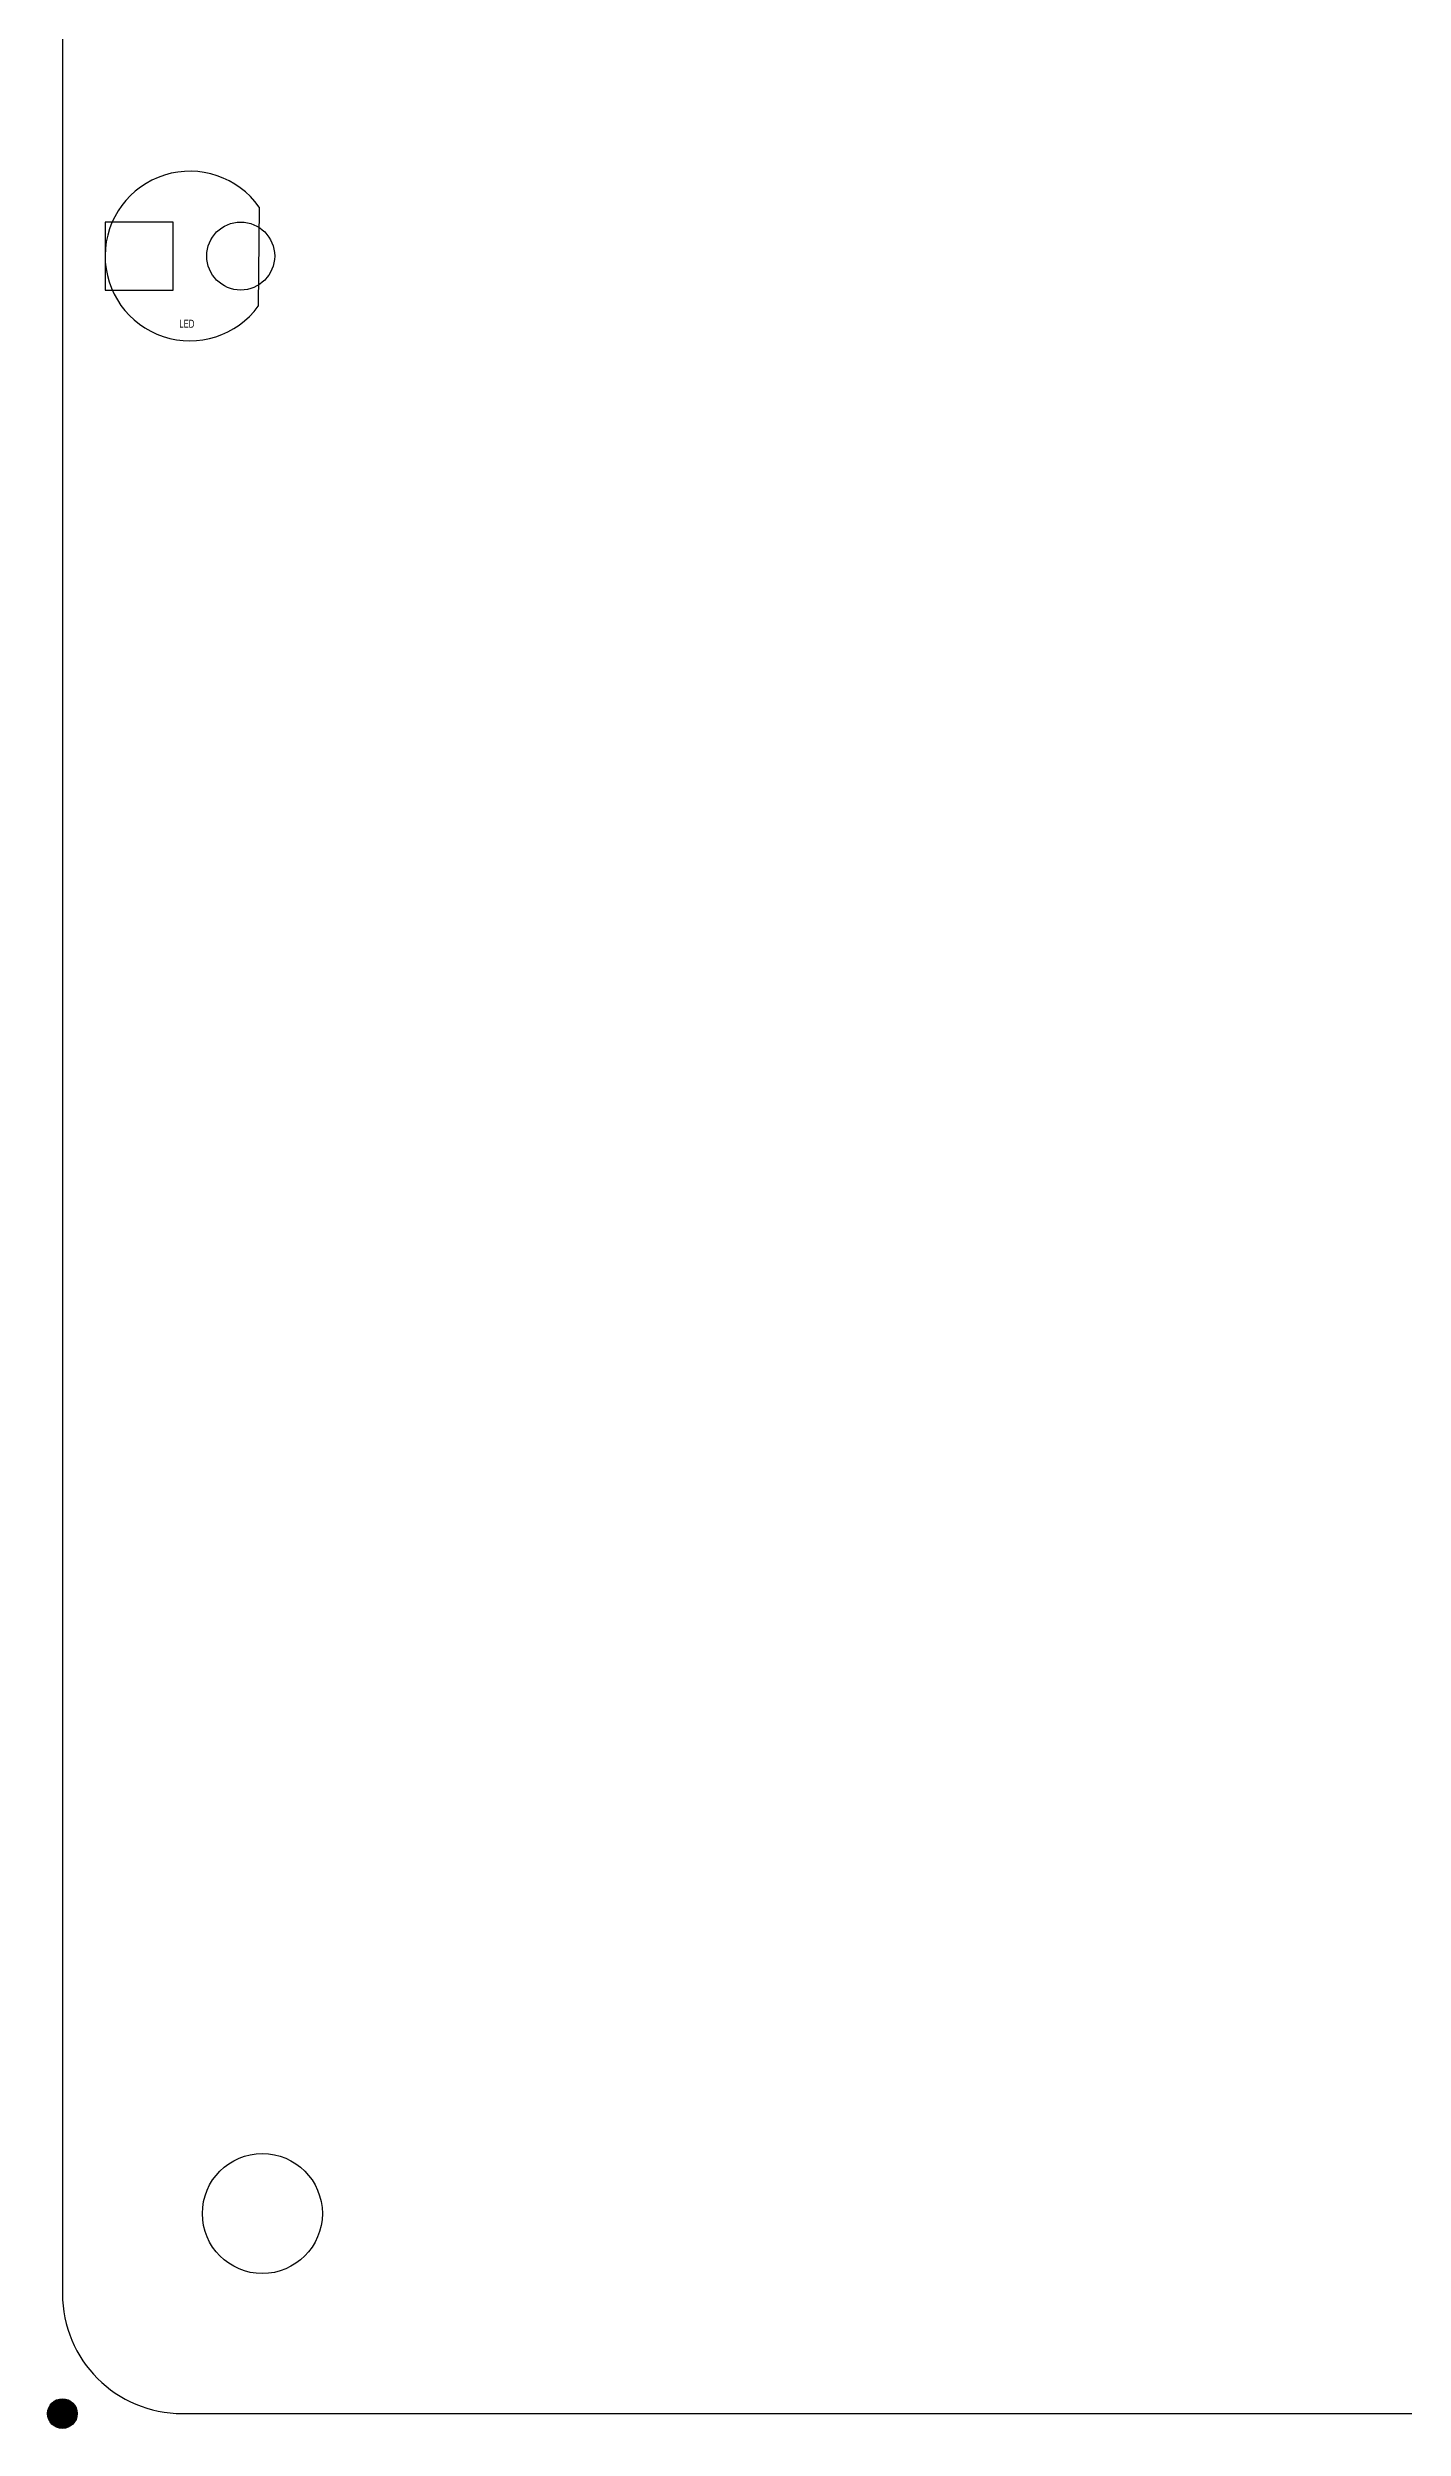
# Model space of a CAD drawing. Header units: inches. Extents: x -36 to 110, y 0 to 119.
# Drawn here: x -0.4 to 33.5, y -0.4 to 59.1 of the extents above; entities that cross this region are included whole.
import ezdxf

# ---------------------------------------------------------------- set-up
doc = ezdxf.new("R2010")
doc.units = ezdxf.units.IN
doc.header["$MEASUREMENT"] = 0
doc.styles.get("Standard").update_dxf_attribs({"font": 'arial.ttf', "width": 0.7, "height": 5})

msp = doc.modelspace()

# ---------------------------------------------------------------- hatches: boundary and pattern name
h = msp.add_hatch(color=256)
h.dxf.hatch_style = 1
h.paths.add_polyline_path([(-0.37, 0, 1), (0.37, 0, 1)])

# ---------------------------------------------------------------- linework, layer by layer
for p, q in [((0, 97), (0, 3)), ((2.768, 54.78), (1.068, 54.78)), ((1.068, 54.78), (1.068, 53.08)), ((2.768, 53.08), (2.768, 54.78)), ((4.919, 55.155), (4.899, 52.679)), ((1.068, 53.08), (2.768, 53.08)), ((3, 0), (67, 0))]:
    msp.add_line(p, q)
for centre, radius in [((4.458, 53.93), 0.85), ((5, 5), 1.5), ((0, 0), 0.37)]:
    msp.add_circle(centre, radius)
for centre, radius, start, end in [((3.188, 53.93), 2.12, 35.27324, 323.81401), ((3, 3), 3, 180, 270)]:
    msp.add_arc(centre, radius, start, end)

# ---------------------------------------------------------------- texts
at = {"insert": (2.921, 52.338), "char_height": 0.2, "attachment_point": 1}
msp.add_mtext_dynamic_manual_height_columns('LED', width=0.57418, gutter_width=1, heights=[0], dxfattribs=at)

doc.saveas('drawing.dxf')
